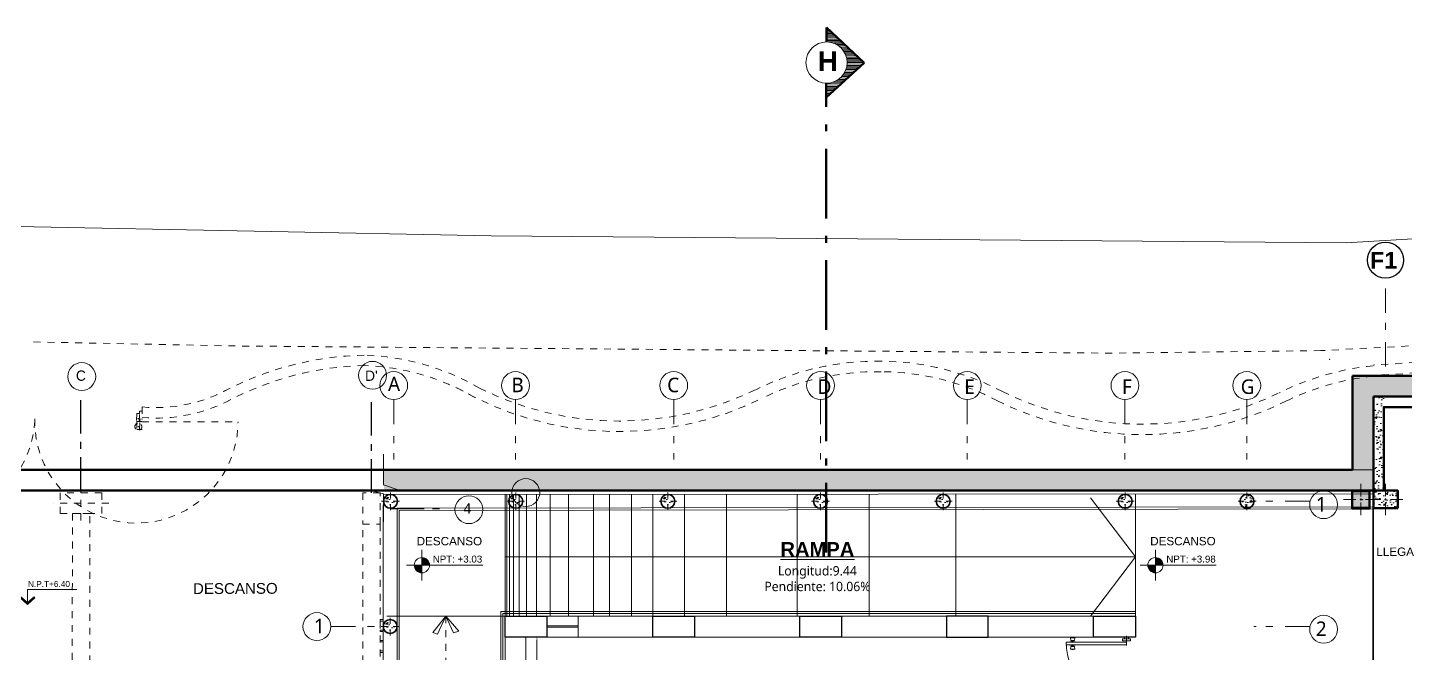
# Model space of a CAD drawing. Header units: metres. Extents: x 28 to 239, y -1 to 113.
# Drawn here: x 100.41 to 120.2, y 92.52 to 101.51 of the extents above; entities that cross this region are included whole.
import ezdxf
from ezdxf.enums import TextEntityAlignment as Align

# ---------------------------------------------------------------- set-up
doc = ezdxf.new("R2010")
doc.units = ezdxf.units.M
for name, pattern in [('1CORTE', [1.5, 1, -0.25, 0, -0.25]), ('ACAD_ISO04W100', [30, 24, -3, 0, -3]), ('ACAD_ISO10W100', [18.5, 12, -3, 0.5, -3]), ('DASHED2', [0.375, 0.25, -0.125]), ('Dot & Dashed', [0.670278, 0.352778, -0.176389, 0, -0.141111])]:
    doc.linetypes.add(name, pattern=pattern)
for name, color, linetype, lineweight in [('1', 7, 'Continuous', 5), ('AA. Proyeccion Corte', 10, '1CORTE', 50), ('COLUMNAS 50', 32, 'Continuous', 70), ('CORTE_EJE', 31, 'ACAD_ISO04W100', 80), ('Cotas varias El', 253, 'Continuous', 13), ('EJES', 1, 'Continuous', 13), ('ES-Acero', 12, 'Continuous', 13), ('Estructura – Carga_Pluma_Nº__20', 1, 'Continuous', 0), ('flechas', 180, 'Continuous', 15), ('GRAFO 0 BLANCO', 7, 'Continuous', 0), ('GRAFO 4', 7, 'Continuous', 30), ('GRAFO01', 7, 'Continuous', 0), ('letras sr', 7, 'Continuous', 5), ('linea 001', 252, 'Continuous', 0), ('Muros el', 144, 'Continuous', 60), ('Pisos El', 252, 'Continuous', 5), ('PISTA', 1, 'Continuous', 5), ('Proyeccciones', 1, 'DASHED2', 18), ('Structural - Bearing_Pen_No__20', 1, 'Continuous', 0), ('TEXTOS-SUBTITULO', 7, 'Continuous', 30), ('VENTANA', 160, 'Continuous', 18)]:
    doc.layers.add(name, color=color, linetype=linetype, lineweight=lineweight)
for name, color, linetype, lineweight, true_color in [('Annotation - Text_Pen_No__167', 7, 'Continuous', 13, 0x6a6a6a), ('Dimensioning - General_Pen_No__167', 7, 'Continuous', 13, 0x6a6a6a), ('Mobiliario', 7, 'Continuous', 0, 0x7f7f7f), ('Structural - Bearing_Pen_No__169', 7, 'Continuous', 13, 0x68b353), ('Structural - Bearing_Pen_No__28', 7, 'Continuous', 35, 0xa80f02), ('Structural - Combined_Pen_No__161', 7, 'Continuous', 13, 0x6a6a6a)]:
    doc.layers.add(name, color=color, linetype=linetype, lineweight=lineweight, true_color=true_color)
for name, color, linetype in [('CELOSIA', 40, 'Continuous'), ('EJE', 40, 'Continuous'), ('TEXT', 7, 'Continuous')]:
    doc.layers.add(name, color=color, linetype=linetype)
doc.styles.add('Generales', font='trebuc.ttf', dxfattribs={"height": 0.1})
doc.styles.add('GENERATED_STYLE_1', font='arialbd.ttf')
doc.styles.add('GENERATED_STYLE_2', font='arial.ttf')
doc.styles.add('JOS', font='arial.ttf', dxfattribs={"height": 1})
doc.styles.add('Santa Rosa 1 50', font='trebuc.ttf')
doc.styles.add('SEYMAR', font='GOTHIC.TTF', dxfattribs={"height": 0.05})
doc.styles.add('TEXTO PETER - UAC', font='swisse.ttf')
doc.styles.add('TURBO_BASS', font='swisseb.ttf')

# ---------------------------------------------------------------- blocks, each defined once
blk = doc.blocks.new('columna pasillos')
at = {"layer": 'GRAFO 0 BLANCO'}
h = blk.add_hatch(dxfattribs=at)
h.set_pattern_fill('AR-CONC', color=256, scale=0.024, angle=-90)
h.set_pattern_definition([(320, (0, 0), (-0.015060515, -0.17214244), [0.018, -0.198]), (265, (0, 0), (0.18052611, 0.03330032), [0.0144, -0.1584]), (10.45144, (-0.00126, -0.01435), (0.1654656, -0.13884213), [0.01529765, -0.16827411]), (316.1842, (0.048, -7e-10), (-0.03972463, -0.25613792), [0.027, -0.297]), (6.63563, (0.0447, -0.02134), (0.23378846, -0.22431887), [0.02294648, -0.2524113]), (261.18416, (0.048, -7e-10), (0.23378846, -0.22431887), [0.0216, -0.2376]), (291, (0.036, -0.024), (-0.096628536, -0.14325769), [0.018, -0.198]), (236, (0.036, -0.024), (0.17403601, -0.05839568), [0.0144, -0.1584]), (341.45144, (0.02795, -0.03594), (0.07740747, -0.20165337), [0.01529765, -0.16827411]), (307.5, (0, 0), (0.079894525, -0.002918366), [0, -0.15648, 0, -0.1608, 0, -0.159]), (277.5, (0, 0), (0.09465881, -0.06313669), [0, -0.09168, 0, -0.15288, 0, -0.0606]), (237.5, (7e-10, 0.05352), (-0.005413171, -0.128117385), [0, -0.06, 0, -0.1872, 0, -0.2484]), (227.5, (1e-09, 0.07752), (0.024025194, -0.13996468), [0, -0.078, 0, -0.12432, 0, -0.1764])])
h.paths.add_polyline_path([(-235.535, 35.024), (-235.785, 35.024), (-235.785, 34.674), (-235.535, 34.674)])
h.paths.add_polyline_path([(-235.651, 34.849, -1), (-235.668, 34.849, -1)], flags=16)
at = {"layer": 'COLUMNAS 50', "color": 1, "linetype": 'Continuous', "lineweight": 9}
for p, q in [((-235.66, 35.099), (-235.66, 34.919)), ((-235.705, 34.849), (-235.885, 34.849)), ((-235.615, 34.849), (-235.435, 34.849)), ((-235.66, 34.779), (-235.66, 34.599))]:
    blk.add_line(p, q, dxfattribs=at)
at = {"layer": 'COLUMNAS 50', "linetype": 'Continuous'}
blk.add_lwpolyline([(-235.785, 35.024), (-235.535, 35.024), (-235.535, 34.674), (-235.785, 34.674)], close=True, dxfattribs=at)
at = {"layer": 'COLUMNAS 50', "color": 1, "linetype": 'Continuous', "lineweight": 9}
blk.add_circle((-235.66, 34.849), 0.00871, dxfattribs=at)
blk.add_point((-235.66, 34.849), dxfattribs=at)
blk = doc.blocks.new('SWSW')
at = {"layer": 'Proyeccciones', "color": 165, "linetype": 'DASHED2', "lineweight": 9, "ltscale": 0.4, "true_color": 0x5e67af}
for p, q in [((40.277, 2.697), (40.273, 2.582)), ((40.273, 2.582), (40.313, 2.581)), ((40.317, 2.696), (40.277, 2.697)), ((40.281, 2.583), (40.279, 2.468)), ((40.321, 2.583), (40.281, 2.583)), ((40.313, 2.581), (40.317, 2.696)), ((40.313, 2.581), (40.317, 2.696)), ((40.313, 2.581), (40.317, 2.696)), ((40.313, 2.581), (40.317, 2.696)), ((40.313, 2.581), (40.35, 2.58)), ((40.313, 2.581), (40.35, 2.58)), ((40.313, 2.581), (40.35, 2.58)), ((40.317, 2.731), (40.354, 2.73)), ((40.317, 2.696), (40.317, 2.731)), ((40.317, 2.696), (40.317, 2.731)), ((40.317, 2.696), (40.317, 2.731)), ((40.317, 2.731), (40.354, 2.73)), ((40.317, 2.731), (40.354, 2.73)), ((40.319, 2.468), (40.321, 2.583)), ((40.319, 2.468), (40.321, 2.583)), ((40.319, 2.468), (40.321, 2.583)), ((40.319, 2.468), (40.321, 2.583)), ((40.321, 2.583), (40.322, 2.618)), ((40.321, 2.583), (40.322, 2.618)), ((40.321, 2.583), (40.322, 2.618)), ((40.322, 2.618), (40.359, 2.617)), ((40.322, 2.618), (40.359, 2.617)), ((40.322, 2.618), (40.359, 2.617)), ((40.279, 2.468), (40.319, 2.468)), ((40.319, 2.468), (40.356, 2.467)), ((40.319, 2.468), (40.356, 2.467)), ((40.319, 2.468), (40.356, 2.467))]:
    blk.add_line(p, q, dxfattribs=at)
for points in [[(69.476, 4.103), (65.245, 3.84), (58.042, 3.392)], [(69.485, 3.953), (65.254, 3.69), (58.051, 3.242)], [(40.358, 2.79), (40.354, 2.639)], [(40.35, 2.575), (41.733, 2.575)]]:
    blk.add_lwpolyline(points, dxfattribs=at)
blk.add_lwpolyline([(40.315, 2.459, 1), (40.288, 2.555, 1)], format="xyb", close=True, dxfattribs=at)
for centre, radius, start, end in [((43.65, -1.027), 4.563, 91.3026, 117.7546), ((43.65, -1.027), 4.413, 91.3026, 117.7546), ((43.437, 0.014), 3.372, 59.8793, 88.2317), ((43.437, 0.014), 3.522, 59.8793, 88.2317), ((50.907, -0.435), 3.882, 88.9731, 116.5631), ((50.953, -0.333), 3.78, 62.1814, 89.6376), ((58.428, -0.48), 3.882, 95.7109, 116.5631), ((50.907, -0.435), 3.732, 88.9731, 116.5763), ((50.953, -0.333), 3.63, 62.1814, 89.6376), ((58.428, -0.48), 3.732, 95.9413, 116.5763), ((40.556, 4.936), 2.155, 264.7232, 298.1281), ((47.211, 7.075), 4.638, 239.8142, 296.5037), ((47.211, 7.075), 4.488, 243.4443, 296.5147), ((54.722, 7.075), 4.533, 243.7389, 296.3661), ((40.556, 4.936), 2.305, 264.9711, 298.0933), ((54.722, 7.075), 4.683, 243.6869, 296.3607), ((37.355, 2.66), 1.46, 180.6581, 358.4681), ((40.273, 2.582), 1.46, 178.4681, 359.7254)]:
    blk.add_arc(centre, radius, start, end, dxfattribs=at)
for p in [(40.296, 2.62), (40.301, 2.507)]:
    blk.add_point(p, dxfattribs=at)
blk = doc.blocks.new('RR')
at = {"layer": 'Dimensioning - General_Pen_No__167', "linetype": 'Continuous', "lineweight": 13, "true_color": 0x6a6a6a}
for points in [[(-13.614, -1.066), (-13.504, -1.066), (-13.512, -1.024), (-13.536, -0.988), (-13.572, -0.964), (-13.614, -0.956)], [(-3.075, -1.066), (-2.965, -1.066), (-2.974, -1.024), (-2.997, -0.988), (-3.033, -0.964), (-3.075, -0.956)], [(-13.614, -1.066), (-13.724, -1.066), (-13.716, -1.108), (-13.692, -1.144), (-13.656, -1.167), (-13.614, -1.176)], [(-3.075, -1.066), (-3.185, -1.066), (-3.177, -1.108), (-3.153, -1.144), (-3.117, -1.167), (-3.075, -1.176)]]:
    blk.add_hatch(color=251, dxfattribs=at).paths.add_polyline_path(points)
at = {"layer": 'GRAFO 0 BLANCO', "true_color": 0x939598}
h = blk.add_hatch(color=252, dxfattribs=at)
h.dxf.hatch_style = 1
h.paths.add_polyline_path([(0, -0.25), (0, 0), (-0.25, 0), (-0.25, -0.25)])
at = {"layer": 'Structural - Bearing_Pen_No__169', "linetype": 'Continuous', "lineweight": 13, "true_color": 0x68b353}
h = blk.add_hatch(dxfattribs=at)
h.set_pattern_fill('STRUCTURAL_CONCRETE', color=85, scale=0.5, style=0, pattern_type=2)
h.set_pattern_definition([(0, (-17.0258, -2.52637), (0, 0.31177), [0.03, -0.15]), (0, (-16.9358, -2.3705), (0, 0.31177), [0.03, -0.15]), (60, (-17.0258, -2.52637), (-0.27, 0.155885), [0.03, -0.15]), (60, (-16.8458, -2.52637), (-0.27, 0.155885), [0.03, -0.15]), (120, (-16.9958, -2.52637), (0.27, 0.155885), [0.03, -0.15]), (120, (-16.8158, -2.52637), (0.27, 0.155885), [0.03, -0.15]), (0, (-17.025794, -2.49637), (0, 0.06), [0, -0.06, 0, -0.09]), (45, (-16.995794, -2.49637), (-0.0424264, 0.0424264), [0, -0.045, 0, -0.075])])
h.paths.add_polyline_path([(-14.066, -0.248), (-13.966, -0.148), (-14.066, -0.048), (-14.165, -0.134)])
h = blk.add_hatch(dxfattribs=at)
h.set_pattern_fill('STRUCTURAL_CONCRETE', color=85, scale=0.5, style=0, pattern_type=2)
h.set_pattern_definition([(0, (-15.22576, -2.52637), (0, 0.31177), [0.03, -0.15]), (0, (-15.13576, -2.3705), (0, 0.31177), [0.03, -0.15]), (60, (-15.22576, -2.52637), (-0.27, 0.155885), [0.03, -0.15]), (60, (-15.04576, -2.52637), (-0.27, 0.155885), [0.03, -0.15]), (120, (-15.19576, -2.52637), (0.27, 0.155885), [0.03, -0.15]), (120, (-15.01576, -2.52637), (0.27, 0.155885), [0.03, -0.15]), (0, (-15.22576, -2.49637), (0, 0.06), [0, -0.06, 0, -0.09]), (45, (-15.19576, -2.49637), (-0.0424264, 0.0424264), [0, -0.045, 0, -0.075])])
h.paths.add_polyline_path([(-12.266, -0.248), (-12.166, -0.148), (-12.266, -0.048), (-12.365, -0.134)])
h = blk.add_hatch(dxfattribs=at)
h.set_pattern_fill('STRUCTURAL_CONCRETE', color=85, scale=0.5, style=0, pattern_type=2)
h.set_pattern_definition([(0, (-13.03983, -2.52637), (0, 0.31177), [0.03, -0.15]), (0, (-12.94983, -2.3705), (0, 0.31177), [0.03, -0.15]), (60, (-13.03983, -2.52637), (-0.27, 0.155885), [0.03, -0.15]), (60, (-12.85983, -2.52637), (-0.27, 0.155885), [0.03, -0.15]), (120, (-13.00983, -2.52637), (0.27, 0.155885), [0.03, -0.15]), (120, (-12.82983, -2.52637), (0.27, 0.155885), [0.03, -0.15]), (0, (-13.039835, -2.49637), (0, 0.06), [0, -0.06, 0, -0.09]), (45, (-13.009835, -2.49637), (-0.0424264, 0.0424264), [0, -0.045, 0, -0.075])])
h.paths.add_polyline_path([(-10.08, -0.248), (-9.98, -0.148), (-10.08, -0.048), (-10.179, -0.134)])
h = blk.add_hatch(dxfattribs=at)
h.set_pattern_fill('STRUCTURAL_CONCRETE', color=85, scale=0.5, style=0, pattern_type=2)
h.set_pattern_definition([(0, (-10.8478, -2.52637), (0, 0.31177), [0.03, -0.15]), (0, (-10.7578, -2.3705), (0, 0.31177), [0.03, -0.15]), (60, (-10.8478, -2.52637), (-0.27, 0.155885), [0.03, -0.15]), (60, (-10.6678, -2.52637), (-0.27, 0.155885), [0.03, -0.15]), (120, (-10.8178, -2.52637), (0.27, 0.155885), [0.03, -0.15]), (120, (-10.6378, -2.52637), (0.27, 0.155885), [0.03, -0.15]), (0, (-10.847794, -2.49637), (0, 0.06), [0, -0.06, 0, -0.09]), (45, (-10.817794, -2.49637), (-0.0424264, 0.0424264), [0, -0.045, 0, -0.075])])
h.paths.add_polyline_path([(-7.888, -0.248), (-7.788, -0.148), (-7.888, -0.048), (-7.987, -0.134)])
h = blk.add_hatch(dxfattribs=at)
h.set_pattern_fill('STRUCTURAL_CONCRETE', color=85, scale=0.5, style=0, pattern_type=2)
h.set_pattern_definition([(0, (-9.08384, -2.52637), (0, 0.31177), [0.03, -0.15]), (0, (-8.99384, -2.3705), (0, 0.31177), [0.03, -0.15]), (60, (-9.08384, -2.52637), (-0.27, 0.155885), [0.03, -0.15]), (60, (-8.90384, -2.52637), (-0.27, 0.155885), [0.03, -0.15]), (120, (-9.05384, -2.52637), (0.27, 0.155885), [0.03, -0.15]), (120, (-8.87384, -2.52637), (0.27, 0.155885), [0.03, -0.15]), (0, (-9.083844, -2.49637), (0, 0.06), [0, -0.06, 0, -0.09]), (45, (-9.053844, -2.49637), (-0.0424264, 0.0424264), [0, -0.045, 0, -0.075])])
h.paths.add_polyline_path([(-6.124, -0.248), (-6.024, -0.148), (-6.124, -0.048), (-6.223, -0.134)])
h = blk.add_hatch(dxfattribs=at)
h.set_pattern_fill('STRUCTURAL_CONCRETE', color=85, scale=0.5, style=0, pattern_type=2)
h.set_pattern_definition([(0, (-6.46966, -2.52637), (0, 0.31177), [0.03, -0.15]), (0, (-6.37966, -2.3705), (0, 0.31177), [0.03, -0.15]), (60, (-6.46966, -2.52637), (-0.27, 0.155885), [0.03, -0.15]), (60, (-6.28966, -2.52637), (-0.27, 0.155885), [0.03, -0.15]), (120, (-6.43966, -2.52637), (0.27, 0.155885), [0.03, -0.15]), (120, (-6.25966, -2.52637), (0.27, 0.155885), [0.03, -0.15]), (0, (-6.46966, -2.49637), (0, 0.06), [0, -0.06, 0, -0.09]), (45, (-6.43966, -2.49637), (-0.0424264, 0.0424264), [0, -0.045, 0, -0.075])])
h.paths.add_polyline_path([(-3.51, -0.248), (-3.41, -0.148), (-3.51, -0.048), (-3.609, -0.134)])
h = blk.add_hatch(dxfattribs=at)
h.set_pattern_fill('STRUCTURAL_CONCRETE', color=85, scale=0.5, style=0, pattern_type=2)
h.set_pattern_definition([(0, (2615.55855, 1752.52726), (0, 0.311769158), [0.030000001, -0.150000006]), (0, (2615.64855, 1752.68314), (0, 0.311769158), [0.030000001, -0.150000006]), (60, (2615.55855, 1752.52726), (-0.27000001, 0.15588458), [0.030000001, -0.150000006]), (60, (2615.73855, 1752.52726), (-0.27000001, 0.15588458), [0.030000001, -0.150000006]), (120, (2615.58855, 1752.52726), (0.27000001, 0.15588458), [0.030000001, -0.150000006]), (120, (2615.76855, 1752.52726), (0.27000001, 0.15588458), [0.030000001, -0.150000006]), (0, (2615.558546, 1752.557256), (0, 0.0600000024), [0, -0.0600000024, 0, -0.0900000036]), (45, (2615.588546, 1752.557256), (-0.0424264086, 0.0424264086), [0, -0.0450000018, 0, -0.075000003])])
h.paths.add_polyline_path([(-1.76, -0.248), (-1.86, -0.148), (-1.76, -0.048), (-1.661, -0.134)])
h = blk.add_hatch(dxfattribs=at)
h.set_pattern_fill('STRUCTURAL_CONCRETE', color=85, scale=0.5, style=0, pattern_type=2)
h.set_pattern_definition([(0, (-17.0289, -4.32627), (0, 0.31177), [0.03, -0.15]), (0, (-16.9389, -4.1704), (0, 0.31177), [0.03, -0.15]), (60, (-17.0289, -4.32627), (-0.27, 0.155885), [0.03, -0.15]), (60, (-16.8489, -4.32627), (-0.27, 0.155885), [0.03, -0.15]), (120, (-16.9989, -4.32627), (0.27, 0.155885), [0.03, -0.15]), (120, (-16.8189, -4.32627), (0.27, 0.155885), [0.03, -0.15]), (0, (-17.028915, -4.296274), (0, 0.06), [0, -0.06, 0, -0.09]), (45, (-16.998915, -4.296274), (-0.0424264, 0.0424264), [0, -0.045, 0, -0.075])])
h.paths.add_polyline_path([(-14.069, -2.047), (-13.969, -1.947), (-14.069, -1.847), (-14.168, -1.934)])
at = {"color": 1}
for p, q in [((-14.166, 0.089), (-14.166, 0.531)), ((-14.166, -0.042), (-14.387, 0.016)), ((-14.387, 0.016), (-13.956, 0.016)), ((-13.956, 0.016), (-14.166, 0.089)), ((-14.166, -0.444), (-14.166, -0.042))]:
    blk.add_line(p, q, dxfattribs=at)
for p, q in [((-14.169, -6.302), (-14.169, -0.197)), ((-14.166, -0.048), (0.05, -0.042)), ((0.05, -0.042), (0.044, -4.103)), ((-12.419, -6.302), (-12.419, -1.897)), ((-11.368, -1.797), (-11.818, -1.797)), ((-11.368, -1.797), (-11.368, -2.097)), ((-10.296, -1.797), (-11.368, -1.797)), ((-10.296, -2.097), (-10.296, -1.797)), ((-9.696, -1.797), (-9.696, -2.097)), ((-6.076, -1.797), (-9.696, -1.797)), ((-6.076, -2.097), (-6.076, -1.797)), ((-5.476, -1.797), (-5.476, -2.097)), ((-3.966, -1.797), (-5.476, -1.797)), ((-3.966, -2.097), (-3.966, -1.797)), ((-12.119, -6.302), (-12.119, -2.097)), ((-11.368, -2.097), (-11.818, -2.097)), ((-11.368, -2.097), (-10.296, -2.097)), ((-9.696, -2.097), (-6.076, -2.097)), ((-5.476, -2.097), (-3.966, -2.097)), ((-3.491, -2.173), (-4.357, -2.173)), ((-4.357, -2.173), (-4.357, -2.207)), ((-4.303, -2.165), (-4.226, -2.165)), ((-4.303, -2.172), (-4.303, -2.165)), ((-4.303, -2.172), (-4.226, -2.172)), ((-4.289, -2.149), (-4.295, -2.109)), ((-4.295, -2.109), (-4.234, -2.109)), ((-4.289, -2.149), (-4.239, -2.149)), ((-4.277, -2.109), (-4.277, -2.106)), ((-4.277, -2.106), (-4.252, -2.106)), ((-4.253, -2.161), (-4.275, -2.161)), ((-4.274, -2.161), (-4.274, -2.149)), ((-4.255, -2.161), (-4.255, -2.149)), ((-4.252, -2.109), (-4.252, -2.106)), ((-4.239, -2.149), (-4.234, -2.109)), ((-4.226, -2.172), (-4.226, -2.165)), ((-3.435, -2.125), (-3.546, -2.125)), ((-3.546, -2.125), (-3.546, -2.153)), ((-3.435, -2.153), (-3.546, -2.153)), ((-3.519, -2.097), (-3.519, -2.125)), ((-3.491, -2.081), (-3.491, -2.22)), ((-3.463, -2.097), (-3.463, -2.125)), ((-3.435, -2.125), (-3.435, -2.153)), ((-4.357, -2.207), (-3.491, -2.207)), ((-4.303, -2.209), (-4.303, -2.215)), ((-4.303, -2.209), (-4.226, -2.209)), ((-4.303, -2.215), (-4.226, -2.215)), ((-4.289, -2.232), (-4.295, -2.272)), ((-4.295, -2.272), (-4.234, -2.272)), ((-4.289, -2.232), (-4.239, -2.232)), ((-4.277, -2.272), (-4.277, -2.274)), ((-4.277, -2.274), (-4.252, -2.274)), ((-4.253, -2.22), (-4.275, -2.22)), ((-4.274, -2.22), (-4.274, -2.232)), ((-4.255, -2.22), (-4.255, -2.232)), ((-4.252, -2.272), (-4.252, -2.274)), ((-4.239, -2.232), (-4.234, -2.272)), ((-4.226, -2.209), (-4.226, -2.215))]:
    blk.add_line(p, q)
at = {"color": 3, "lineweight": 30}
for p, q in [((-12.419, -2.097), (-12.419, -1.797)), ((-12.419, -1.797), (-11.818, -1.797)), ((-11.818, -1.797), (-11.818, -2.097)), ((-10.296, -2.097), (-10.296, -1.797)), ((-10.296, -1.797), (-9.696, -1.797)), ((-9.696, -1.797), (-9.696, -2.097)), ((-8.186, -2.097), (-8.186, -1.797)), ((-8.186, -1.797), (-7.586, -1.797)), ((-7.586, -1.797), (-7.586, -2.097)), ((-5.476, -1.797), (-6.076, -1.797)), ((-6.076, -1.797), (-6.076, -2.097)), ((-5.476, -2.097), (-5.476, -1.797)), ((-3.966, -2.097), (-3.966, -1.797)), ((-3.966, -1.797), (-3.363, -1.797)), ((-3.363, -1.797), (-3.363, -2.097)), ((-11.818, -2.097), (-12.419, -2.097)), ((-9.696, -2.097), (-10.296, -2.097)), ((-7.586, -2.097), (-8.186, -2.097)), ((-6.076, -2.097), (-5.476, -2.097)), ((-3.363, -2.097), (-3.966, -2.097))]:
    blk.add_line(p, q, dxfattribs=at)
at = {"color": 9}
for p, q in [((-12.011, -2.097), (-11.911, -2.097)), ((-11.961, -2.147), (-11.961, -2.976))]:
    blk.add_line(p, q, dxfattribs=at)
for centre, radius, start, end in [((-3.491, -2.173), 0.866, 180, 270), ((-4.28, -2.161), 0.00447, 260.1806, 5.1473), ((-4.249, -2.161), 0.00447, 174.8527, 279.8194), ((-4.28, -2.22), 0.00447, 354.8527, 99.8194), ((-4.249, -2.22), 0.00447, 80.1806, 185.1473)]:
    blk.add_arc(centre, radius, start, end)
blk.add_solid([(-11.969, -2.147), (-11.953, -2.147), (-11.961, -2.097)], dxfattribs=at)
at = {"layer": 'CELOSIA', "linetype": 'Continuous', "lineweight": 5}
for p, q in [((-14.215, -1.868), (-14.215, -1.847)), ((-14.215, -1.847), (-14.169, -1.847)), ((-14.169, -1.868), (-14.215, -1.868)), ((-14.169, -1.847), (-14.169, -1.868)), ((-14.215, -2.018), (-14.215, -1.997)), ((-14.215, -1.997), (-14.169, -1.997)), ((-14.169, -2.018), (-14.215, -2.018)), ((-14.215, -2.168), (-14.215, -2.147)), ((-14.215, -2.147), (-14.169, -2.147)), ((-14.169, -2.168), (-14.215, -2.168)), ((-14.169, -1.997), (-14.169, -2.018)), ((-14.169, -2.147), (-14.169, -2.168)), ((-14.215, -2.318), (-14.215, -2.297)), ((-14.215, -2.297), (-14.169, -2.297)), ((-14.169, -2.318), (-14.215, -2.318)), ((-14.169, -2.297), (-14.169, -2.318))]:
    blk.add_line(p, q, dxfattribs=at)
at = {"layer": 'COLUMNAS 50', "color": 1, "linetype": 'Continuous', "lineweight": 9}
for p, q in [((-0.125, -0.077), (-0.125, 0.103)), ((-0.195, -0.122), (-0.375, -0.122)), ((-0.125, -0.167), (-0.125, -0.347)), ((0.125, -0.122), (-0.055, -0.122))]:
    blk.add_line(p, q, dxfattribs=at)
at = {"layer": 'COLUMNAS 50', "linetype": 'Continuous'}
blk.add_lwpolyline([(0, -0.25), (0, 0), (-0.25, 0), (-0.25, -0.25)], close=True, dxfattribs=at)
at = {"layer": 'COLUMNAS 50', "color": 1, "linetype": 'Continuous', "lineweight": 9}
blk.add_circle((-0.125, -0.122), 0.00871, dxfattribs=at)
blk.add_point((-0.1, -0.125), dxfattribs=at)
at = {"layer": 'Dimensioning - General_Pen_No__167', "color": 251, "linetype": 'Continuous', "lineweight": 13, "true_color": 0x6a6a6a}
for p, q in [((-13.614, -1.286), (-13.614, -0.846)), ((-3.075, -1.286), (-3.075, -0.846)), ((-13.834, -1.066), (-12.74, -1.066)), ((-3.295, -1.066), (-2.201, -1.066))]:
    blk.add_line(p, q, dxfattribs=at)
for centre in [(-13.614, -1.066), (-3.075, -1.066)]:
    blk.add_circle(centre, 0.11, dxfattribs=at)
at = {"layer": 'EJES', "linetype": 'Dot & Dashed'}
for p, q in [((-14.019, 1.315), (-14.019, 0.453)), ((-12.269, 1.315), (-12.269, 0.453)), ((-9.996, 1.315), (-9.996, 0.453)), ((-7.886, 1.315), (-7.886, 0.453)), ((-5.778, 1.315), (-5.778, 0.453)), ((-3.513, 1.315), (-3.513, 0.453)), ((-1.763, 1.315), (-1.763, 0.453)), ((-0.859, -0.147), (-1.663, -0.147)), ((-14.923, -1.947), (-14.119, -1.947)), ((-0.859, -1.947), (-1.663, -1.947))]:
    blk.add_line(p, q, dxfattribs=at)
at = {"layer": 'EJES', "color": 1}
for centre in [(-14.019, 1.515), (-12.269, 1.515), (-9.996, 1.515), (-7.886, 1.515), (-5.778, 1.515), (-3.513, 1.515), (-1.763, 1.515), (-0.659, -0.197), (-15.123, -1.947), (-0.659, -1.985)]:
    blk.add_circle(centre, 0.2, dxfattribs=at)
at = {"layer": 'flechas', "color": 7, "true_color": 0xffffff}
for p, q in [((-3.363, -0.947), (-4.008, -0.097)), ((-12.419, -0.947), (-3.363, -0.947)), ((-3.363, -0.947), (-4.008, -1.797))]:
    blk.add_line(p, q, dxfattribs=at)
at = {"layer": 'linea 001'}
for p, q in [((-12.419, -1.797), (-12.419, -0.048)), ((-12.419, -1.797), (-12.419, -0.048)), ((-12.419, -0.048), (-12.419, -1.797)), ((-12.419, -1.797), (-12.419, -0.048)), ((-12.419, -1.797), (-12.419, -0.048)), ((-12.419, -1.797), (-12.419, -0.048)), ((-12.394, -1.797), (-12.394, -0.048)), ((-12.357, -1.797), (-12.357, -0.048)), ((-12.3, -1.797), (-12.3, -0.048)), ((-12.217, -1.797), (-12.217, -0.048)), ((-12.109, -1.797), (-12.109, -0.048)), ((-11.969, -1.797), (-11.969, -0.048)), ((-11.771, -1.797), (-11.771, -0.048)), ((-11.508, -1.797), (-11.508, -0.048)), ((-11.149, -1.797), (-11.149, -0.048)), ((-10.92, -1.797), (-10.92, -0.048)), ((-10.604, -0.048), (-10.604, -1.797)), ((-10.604, -1.797), (-10.604, -0.048)), ((-10.296, -0.048), (-10.296, -1.797)), ((-9.839, -0.048), (-9.839, -1.797)), ((-9.237, -0.048), (-9.237, -1.797)), ((-8.222, -0.048), (-8.222, -1.797)), ((-7.187, -0.048), (-7.187, -1.797)), ((-5.944, -0.048), (-5.944, -1.797)), ((-3.363, -0.048), (-3.363, -1.797)), ((-13.969, -0.248), (0.05, -0.227)), ((-13.969, -6.302), (-13.969, -0.248)), ((0.05, -0.257), (-13.939, -0.278)), ((-13.939, -6.302), (-13.939, -0.278)), ((0.05, -0.227), (0.05, -0.257)), ((-12.449, -1.731), (-12.479, -1.731)), ((-12.479, -1.731), (-12.479, -1.897)), ((-3.363, -1.731), (-12.449, -1.731)), ((-12.449, -1.791), (-12.449, -1.761)), ((-12.449, -1.761), (-3.363, -1.761)), ((-3.363, -1.761), (-3.363, -1.731)), ((-12.419, -1.797), (-14.119, -1.797)), ((-12.479, -6.302), (-12.479, -1.897)), ((-12.449, -1.897), (-12.449, -1.791)), ((-12.449, -6.302), (-12.449, -1.897)), ((0.047, -1.847), (0.047, -1.817))]:
    blk.add_line(p, q, dxfattribs=at)
at = {"layer": 'Proyeccciones', "linetype": 'Continuous'}
for p, q in [((-13.269, -1.797), (-13.458, -2.034)), ((-13.392, -2.056), (-13.269, -1.797)), ((-13.269, -1.797), (-13.082, -2.011)), ((-13.16, -2.038), (-13.269, -1.797)), ((-13.458, -2.034), (-13.392, -2.056)), ((-13.082, -2.011), (-13.16, -2.038))]:
    blk.add_line(p, q, dxfattribs=at)
at = {"layer": 'Proyeccciones', "linetype": 'DASHED2', "lineweight": 9, "ltscale": 0.4}
blk.add_line((-13.269, -1.797), (-13.269, -6.302), dxfattribs=at)
at = {"layer": 'Structural - Bearing_Pen_No__20', "color": 1, "linetype": 'Continuous', "lineweight": 0}
for p, q in [((-14.106, -0.148), (-14.193, -0.148)), ((-14.066, -0.108), (-14.066, -0.02)), ((-14.066, -0.188), (-14.066, -0.275)), ((-14.026, -0.148), (-13.938, -0.148)), ((-12.306, -0.148), (-12.393, -0.148)), ((-12.266, -0.108), (-12.266, -0.02)), ((-12.266, -0.188), (-12.266, -0.275)), ((-12.226, -0.148), (-12.138, -0.148)), ((-10.12, -0.148), (-10.207, -0.148)), ((-10.08, -0.108), (-10.08, -0.02)), ((-10.08, -0.188), (-10.08, -0.275)), ((-10.04, -0.148), (-9.952, -0.148)), ((-7.928, -0.148), (-8.015, -0.148)), ((-7.888, -0.108), (-7.888, -0.02)), ((-7.888, -0.188), (-7.888, -0.275)), ((-7.848, -0.148), (-7.76, -0.148)), ((-6.164, -0.148), (-6.251, -0.148)), ((-6.124, -0.108), (-6.124, -0.02)), ((-6.124, -0.188), (-6.124, -0.275)), ((-6.084, -0.148), (-5.996, -0.148)), ((-3.55, -0.148), (-3.637, -0.148)), ((-3.51, -0.108), (-3.51, -0.02)), ((-3.51, -0.188), (-3.51, -0.275)), ((-3.47, -0.148), (-3.382, -0.148)), ((-1.8, -0.148), (-1.887, -0.148)), ((-1.76, -0.108), (-1.76, -0.02)), ((-1.76, -0.188), (-1.76, -0.275)), ((-1.72, -0.148), (-1.632, -0.148)), ((-14.109, -1.947), (-14.197, -1.947)), ((-14.069, -1.907), (-14.069, -1.82)), ((-14.029, -1.947), (-13.942, -1.947)), ((-14.069, -1.987), (-14.069, -2.075))]:
    blk.add_line(p, q, dxfattribs=at)
at = {"layer": 'Structural - Bearing_Pen_No__28', "color": 14, "linetype": 'Continuous', "lineweight": 35, "true_color": 0xa80f02}
for centre in [(-14.066, -0.148), (-12.266, -0.148), (-10.08, -0.148), (-7.888, -0.148), (-6.124, -0.148), (-3.51, -0.148), (-1.76, -0.148), (-14.069, -1.947)]:
    blk.add_circle(centre, 0.1, dxfattribs=at)
at = {"layer": 'VENTANA'}
for p, q in [((-11.818, -1.937), (-11.368, -1.937)), ((-11.818, -1.957), (-11.368, -1.957))]:
    blk.add_line(p, q, dxfattribs=at)
at = {"layer": 'Annotation - Text_Pen_No__167', "color": 251, "linetype": 'Continuous', "lineweight": 13, "true_color": 0x6a6a6a, "char_height": 0.12, "attachment_point": 2, "style": 'GENERATED_STYLE_1'}
for insert in [(-13.219, -0.66), (-2.68, -0.66)]:
    blk.add_mtext('\\A1;{\\pqc;\\fArial|b0|i0|c0|p34;DESCANSO}', dxfattribs=dict(at, insert=insert))
at = {"layer": 'EJES', "color": 0, "char_height": 0.115, "width": 0.26059, "style": 'Generales'}
for s, insert, attachment_point in [('{\\H1.1304x; \\P\\H1.60774x;A}', (-14.101, 1.86), 1), ('{\\H1.1304x; \\P\\H1.60774x;B}', (-12.328, 1.845), 1), ('{\\H1.1304x; \\P\\H1.60774x;C}', (-10.09, 1.844), 1), ('{\\H1.1304x; \\P\\H1.60774x;D}', (-7.929, 1.82), 1), ('{\\H1.1304x; \\P\\H1.60774x;E}', (-5.821, 1.82), 1), ('{\\H1.1304x; \\P\\H1.60774x;F}', (-3.556, 1.82), 1), ('{\\H1.1304x; \\P\\H1.60774x;G}', (-1.85, 1.82), 1), ('{\\H1.1304x; \\P\\H1.60774x;1}', (-0.615, 0.131), 3), ('{\\H1.1304x; \\P\\H1.60774x;1}', (-15.167, -1.619), 1), ('{\\H1.1304x; \\P\\H1.60774x;2}', (-0.615, -1.657), 3)]:
    blk.add_mtext(s, dxfattribs=dict(at, insert=insert, attachment_point=attachment_point))
at = {"layer": 'letras sr', "insert": (-9.133, -0.733), "char_height": 0.21665, "attachment_point": 1, "style": 'Santa Rosa 1 50'}
blk.add_mtext_dynamic_manual_height_columns('\\pxqc;{\\fSwis721 Ex BT|b1|i0|c0|p34;\\H0.95694x;\\LRAMPA \\P\\fTrebuchet MS|b0|i0|c0|p34;\\H0.65x;\\lLongitud:9.44\\PPendiente: 10.06%}', width=2.40198, gutter_width=0.518, heights=[0], dxfattribs=at)
at = {"layer": 'Structural - Combined_Pen_No__161', "color": 7, "style": 'GENERATED_STYLE_2'}
blk.add_attdef('SUBE', text='', height=0.12, rotation=270, dxfattribs=at).set_placement((-2.303, -3.079), align=Align.MIDDLE_LEFT)
blk = doc.blocks.new('verde')
at = {"layer": 'ES-Acero', "true_color": 0x139b48}
h = blk.add_hatch(color=114, dxfattribs=at)
h.dxf.hatch_style = 1
h.paths.add_polyline_path([(2620.129, 1945.169), (2620.116, 1945.184), (2620.022, 1945.1), (2619.929, 1945.184), (2619.916, 1945.169), (2620.022, 1945.073)])
at = {"layer": 'ES-Acero', "color": 112}
blk.add_lwpolyline([(2620.731, 1945.287), (2620.022, 1945.287), (2620.022, 1945.1)], dxfattribs=at)
at = {"layer": 'ES-Acero', "color": 114, "true_color": 0x139b48}
blk.add_lwpolyline([(2620.129, 1945.169), (2620.116, 1945.184), (2620.022, 1945.1), (2619.929, 1945.184), (2619.916, 1945.169), (2620.022, 1945.073)], close=True, dxfattribs=at)
blk = doc.blocks.new('ERF')
at = {"layer": 'EJE', "linetype": 'ACAD_ISO10W100', "ltscale": 0.04}
for points in [[(-1.184, 9.394), (-1.184, 10.694)], [(3.268, 9.139), (4.019, 9.139)]]:
    blk.add_lwpolyline(points, dxfattribs=at)
at = {"layer": 'EJE', "linetype": 'ACAD_ISO10W100', "ltscale": 0.04, "elevation": 0}
blk.add_lwpolyline([(2.989, 9.364), (2.989, 10.677)], dxfattribs=at)
at = {"layer": 'EJES', "color": 1}
for centre in [(-1.172, 11.033), (3.006, 11.051), (5.208, 9.367), (4.39, 9.12)]:
    blk.add_circle(centre, 0.2, dxfattribs=at)
at = {"layer": 'Muros el', "ltscale": 0.05, "elevation": 0}
for points in [[(-9.076, 6.04), (-5.51, 6.044), (-5.51, 9.694), (3.773, 9.694)], [(-9.076, 5.74), (-5.21, 5.744), (-5.21, 9.394), (3.773, 9.394)]]:
    blk.add_lwpolyline(points, dxfattribs=at)
at = {"layer": 'Proyeccciones', "color": 165, "linetype": 'DASHED2', "lineweight": 9, "ltscale": 0.4, "true_color": 0x5e67af}
for p, q in [((2.864, 9.364), (2.864, 8.914)), ((3.114, 9.364), (2.864, 9.364)), ((3.114, 8.914), (3.114, 9.364)), ((2.864, 8.914), (3.114, 8.914))]:
    blk.add_line(p, q, dxfattribs=at)
for points in [[(-1.483, 9.064), (-0.883, 9.064), (-0.884, 9.364), (-1.484, 9.364)], [(-1.057, 9.064), (-1.307, 9.064), (-1.308, 6.326), (-1.058, 6.326)], [(2.864, 8.914), (3.114, 8.914), (3.115, 6.327), (2.865, 6.327)]]:
    blk.add_lwpolyline(points, close=True, dxfattribs=at)
for points in [[(-1.184, 9.464), (-1.184, 8.964)], [(-0.784, 9.214), (-1.584, 9.213)]]:
    blk.add_lwpolyline(points, dxfattribs=at)
at = {"layer": 'ES-Acero'}
blk.add_blockref('verde', (-2621.974, -1937.313), dxfattribs=at)
at = {"layer": 'GRAFO01', "color": 252, "style": 'JOS'}
blk.add_text('DESCANSO ', height=0.1553, rotation=0.2156, dxfattribs=at).set_placement((0.426, 7.909))
at = {"layer": 'TEXT', "color": 7, "style": 'TEXTO PETER - UAC'}
blk.add_text('N.P.T+6.40', height=0.085, dxfattribs=at).set_placement((-1.945, 8.011))
at = {"layer": 'TEXT', "char_height": 0.14844, "width": 0.27082, "attachment_point": 5, "style": 'SEYMAR'}
for s, insert in [('{\\fBankGothic Lt BT|b0|i0|c0|p34;C}', (-1.184, 11.045)), ("{\\fBankGothic Lt BT|b0|i0|c0|p34;D'}", (2.989, 11.045)), ('{\\fBankGothic Lt BT|b0|i0|c0|p34;4}', (4.369, 9.139))]:
    blk.add_mtext(s, dxfattribs=dict(at, insert=insert))

msp = doc.modelspace()

# ---------------------------------------------------------------- hatches: boundary and pattern name
h = msp.add_hatch()
h.set_pattern_fill('AR-CONC', color=256, scale=0.001)
h.paths.add_polyline_path([(123.041, 96.788), (123.216, 96.798), (123.216, 97.092), (122.741, 97.073), (122.741, 97.073), (122.741, 96.512), (119.441, 96.512), (119.441, 95.162), (119.741, 95.162), (119.741, 96.212), (123.041, 96.212)])
h.paths.add_polyline_path([(126.591, 97.229), (123.216, 97.092), (123.216, 96.798), (124.435, 96.863), (126.591, 96.943)])
h.paths.add_polyline_path([(129.966, 97.365), (126.941, 97.243), (126.941, 96.956), (129.966, 97.068)])
h.paths.add_polyline_path([(130.925, 97.404), (130.925, 97.404), (129.966, 97.365), (129.966, 97.068), (131.088, 97.11), (131.071, 97.195), (130.941, 97.185)])
h.paths.add_polyline_path([(126.941, 97.243), (126.591, 97.229), (126.591, 96.943), (126.941, 96.956)])
h.paths.add_polyline_path([(122.823, 96.268), (122.823, 96.585), (122.613, 96.585), (122.613, 96.268)], flags=24)
h = msp.add_hatch()
h.set_pattern_fill('AR-CONC', color=256, scale=0.001)
h.set_pattern_definition([(50, (82.65078, 74.25714), (0.18218467, -0.0159391), [0.01905, -0.20955]), (355, (82.65078, 74.25714), (-0.0352434, 0.19105685), [0.01524, -0.1676406]), (100.45144, (82.66597, 74.25581), (0.14694125, 0.17511775), [0.01619, -0.17809024]), (46.1842, (82.65078, 74.30794), (0.271079, -0.0420423), [0.028575, -0.314325]), (96.63556, (82.67337, 74.30443), (0.2374041, 0.2474261), [0.024285, -0.2671356]), (351.18415, (82.65078, 74.30794), (0.2374041, 0.2474261), [0.02286, -0.2514597]), (21, (82.67618, 74.29524), (0.1516144, -0.1022652), [0.01905, -0.20955]), (326, (82.67618, 74.29524), (0.061802, 0.184188), [0.01524, -0.16764]), (71.45144, (82.68882, 74.28672), (0.2134164, 0.0819228), [0.01619, -0.1780899]), (37.5, (82.650784, 74.25714), (0.0030886, 0.08455504), [0, -0.165608, 0, -0.17018, 0, -0.168275]), (7.5, (82.65078, 74.25714), (0.06681966, 0.10018057), [0, -0.097028, 0, -0.161798, 0, -0.064135]), (327.5, (82.59414, 74.25714), (0.1355906, -0.00572874), [0, -0.0635, 0, -0.19812, 0, -0.26289]), (317.5, (82.56874, 74.25714), (0.14812918, 0.0254265), [0, -0.08255, 0, -0.131572, 0, -0.18669])])
h.paths.add_polyline_path([(111.403, 95.162), (105.525, 95.162), (105.525, 94.862), (111.403, 94.862)])
h.paths.add_polyline_path([(119.741, 95.162), (111.403, 95.162), (111.403, 94.862), (119.741, 94.862)])
at = {"layer": '1', "lineweight": 5}
h = msp.add_hatch(dxfattribs=at)
h.set_pattern_fill('_USER,_O', scale=0.02, angle=360, pattern_type=0)
h.set_pattern_definition([(0.373563, (55.517655, -50.10348), (0.000130397, -0.019999575), [])])
h.paths.add_polyline_path([(112.179, 101.009, -0.414214), (111.881, 100.715), (111.88, 100.508), (112.425, 101.007), (111.886, 101.513), (111.885, 101.307, -0.414214)])
at = {"layer": '1', "lineweight": 5, "true_color": 0x939598}
h = msp.add_hatch(dxfattribs=at)
h.set_pattern_fill('_USER,_O', color=252, scale=0.02, angle=360, pattern_type=0)
h.set_pattern_definition([(0.373563, (55.517655, -50.10348), (0.000130397, -0.019999575), [])])
h.paths.add_polyline_path([(112.179, 101.009, -0.414214), (111.881, 100.715), (111.88, 100.508), (112.425, 101.007), (111.886, 101.513), (111.885, 101.307, -0.414214)])
at = {"layer": 'Pisos El'}
h = msp.add_hatch(dxfattribs=at)
h.set_pattern_fill('AR-CONC', color=256, scale=0.001, angle=180)
h.paths.add_polyline_path([(119.891, 96.212), (119.741, 96.212), (119.741, 94.862), (119.741, 94.862), (119.891, 94.862)])

# ---------------------------------------------------------------- linework, layer by layer
at = {"layer": '1', "color": 7}
msp.add_circle((111.885, 101.011), 0.296, dxfattribs=at)
msp.add_circle((111.885, 101.011), 0.296, dxfattribs=at)
at = {"layer": 'AA. Proyeccion Corte', "color": 7}
msp.add_line((111.881, 93.973), (111.881, 100.715), dxfattribs=at)
at = {"layer": 'CORTE_EJE', "color": 7, "linetype": 'ACAD_ISO04W100', "ltscale": 0.8}
msp.add_lwpolyline([(111.885, 101.307), (111.886, 101.513), (112.425, 101.007), (111.88, 100.508), (111.881, 100.715)], dxfattribs=at)
msp.add_lwpolyline([(111.885, 101.307), (111.886, 101.513), (112.425, 101.007), (111.88, 100.508), (111.881, 100.715)], dxfattribs=at)
at = {"layer": 'Cotas varias El', "linetype": 'Dot & Dashed'}
msp.add_line((119.916, 96.644), (119.916, 97.912), dxfattribs=at)
at = {"layer": 'Estructura – Carga_Pluma_Nº__20', "linetype": 'Continuous'}
msp.add_point((119.113, 96.75), dxfattribs=at)
at = {"layer": 'GRAFO 0 BLANCO'}
msp.add_lwpolyline([(119.441, 96.512), (119.441, 95.162), (119.741, 95.162), (119.741, 96.212), (123.041, 96.212), (123.041, 96.788), (131.088, 97.11), (131.071, 97.195), (130.941, 97.185), (130.925, 97.404), (122.741, 97.073), (122.741, 96.512), (119.441, 96.512)], close=True, dxfattribs=at)
at = {"layer": 'GRAFO 4', "linetype": 'Continuous'}
msp.add_circle((119.916, 98.172), 0.26, dxfattribs=at)
at = {"layer": 'Mobiliario', "lineweight": 0}
msp.add_line((119.741, 88.502), (119.741, 94.609), dxfattribs=at)
at = {"layer": 'Muros el', "ltscale": 0.05}
for p, q in [((119.441, 96.212), (119.441, 96.512)), ((119.441, 96.512), (122.741, 96.512)), ((119.441, 95.162), (119.441, 96.212)), ((119.741, 94.862), (119.741, 96.212)), ((105.471, 95.162), (119.441, 95.162)), ((105.471, 94.862), (119.741, 94.862))]:
    msp.add_line(p, q, dxfattribs=at)
for points in [[(119.741, 96.212), (123.041, 96.212)], [(119.891, 94.862), (119.891, 96.062), (123.041, 96.062)]]:
    msp.add_lwpolyline(points, dxfattribs=at)
at = {"layer": 'PISTA', "color": 7}
for p, q in [((119.349, 98.419), (130.307, 99.111)), ((100.258, 98.654), (107.066, 98.522)), ((107.066, 98.522), (119.349, 98.419))]:
    msp.add_line(p, q, dxfattribs=at)
at = {"layer": 'Proyeccciones', "linetype": 'DASHED2', "lineweight": 9, "ltscale": 0.4}
for points in [[(123.041, 97.089), (118.987, 96.873), (115.987, 96.837)], [(103.39, 96.94), (100.394, 97)], [(115.987, 96.837), (103.39, 96.94)]]:
    msp.add_lwpolyline(points, dxfattribs=at)
at = {"layer": 'Proyeccciones', "color": 0, "linetype": 'Continuous'}
msp.add_lwpolyline([(119.741, 94.712), (119.741, 94.862)], dxfattribs=at)

# ---------------------------------------------------------------- block references
at = {"layer": 'COLUMNAS 50', "xscale": -1, "rotation": 270}
msp.add_blockref('columna pasillos', (85.067, 330.397), dxfattribs=at)
msp.add_blockref('columna pasillos', (85.067, 330.397), dxfattribs=at)
at = {"layer": 'GRAFO 0 BLANCO'}
for name, p in [('SWSW', (61.696, 93.274)), ('RR', (119.685, 94.857))]:
    msp.add_blockref(name, p, dxfattribs=at)
at = {"layer": 'GRAFO01'}
msp.add_blockref('ERF', (102.356, 85.468), dxfattribs=at)

# ---------------------------------------------------------------- texts
at = {"insert": (120.084, 98.051), "char_height": 0.24, "width": 1.011031258713047e-14, "attachment_point": 9, "rotation": 0, "style": 'GENERATED_STYLE_1'}
msp.add_mtext('F1', dxfattribs=at)
at = {"layer": 'Dimensioning - General_Pen_No__167', "color": 251, "lineweight": 13, "true_color": 0x6a6a6a, "char_height": 0.1, "attachment_point": 7, "style": 'GENERATED_STYLE_1'}
for s, insert in [('\\A1;{\\fArial|b0|i0|c0|p34;NPT: +3.03}', (106.227, 93.828)), ('\\A1;\\pxql;{\\fArial|b0|i0|c0|p34;NPT: +3.98}', (116.766, 93.828))]:
    msp.add_mtext(s, dxfattribs=dict(at, insert=insert))
at = {"layer": 'Structural - Combined_Pen_No__161', "color": 7, "style": 'GENERATED_STYLE_2'}
msp.add_attdef('LLEGA', text='  9 x 0.17 = 1.53', height=0.12, rotation=0, dxfattribs=at).set_placement((119.784, 93.985), align=Align.MIDDLE_LEFT)
at = {"layer": 'TEXTOS-SUBTITULO', "style": 'TURBO_BASS'}
msp.add_text('H', height=0.283, rotation=360, dxfattribs=at).set_placement((111.902, 100.89), align=Align.CENTER)

doc.saveas('drawing.dxf')
